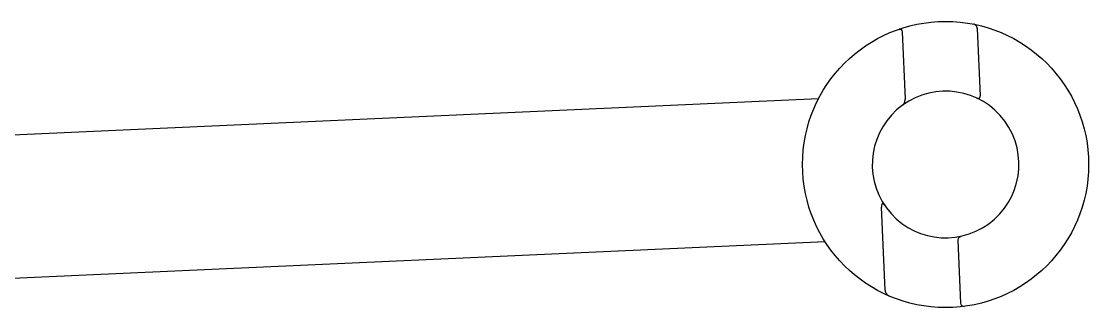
# Model space of a CAD drawing. Header units: millimetres. Extents: x 6781 to 13993, y -7973 to 4183.
# Drawn here: x 9206.1 to 9355.3, y -7335.1 to -7295.1 of the extents above; entities that cross this region are included whole.
import ezdxf

# ---------------------------------------------------------------- set-up
doc = ezdxf.new("R2010")
doc.units = ezdxf.units.MM
doc.header["$LTSCALE"] = 307.34
doc.layers.get('0').update_dxf_attribs({"linetype": 'CONTINUOUS'})

msp = doc.modelspace()

# ---------------------------------------------------------------- linework, layer by layer
at = {"color": 7, "linetype": 'Continuous', "lineweight": 30}
for p, q in [((9329.25058, -7296.52783), (9329.66161, -7305.91798)), ((9339.74053, -7296.06866), (9340.15156, -7305.45881)), ((9108.50261, -7315.26053), (9317.56412, -7305.84929)), ((9326.86874, -7332.63524), (9326.35963, -7321.00427)), ((9144.05149, -7333.6805), (9318.46354, -7325.82906)), ((9337.4579, -7334.44235), (9337.07372, -7325.66571))]:
    msp.add_line(p, q, dxfattribs=at)
msp.add_circle((9335.31681, -7315.06026), 20, dxfattribs=at)
for centre, radius, start, end in [((9328.93123, -7296.48725), 0.35993, 103.1089611, 109.0159741), ((9335.31681, -7315.06026), 10.25, 126.0881571, 126.075066), ((9337.853, -7334.55081), 0.34513, 272.6707337, 277.421204)]:
    msp.add_arc(centre, radius, start, end, dxfattribs=at)
for points, knots in [([(9328.8496, -7296.13669), (9328.93568, -7296.11671), (9329.17477, -7296.17273), (9329.24532, -7296.40762), (9329.25058, -7296.52783)], [0, 0, 0, 0, 0.423432009, 1, 1, 1, 1]), ([(9339.74053, -7296.06866), (9339.73369, -7295.91229), (9339.60014, -7295.6287), (9339.34029, -7295.46871), (9339.21268, -7295.44337)], [0, 0, 0, 0, 0.546107973, 1, 1, 1, 1]), ([(9339.66507, -7305.77827), (9339.76222, -7305.82379), (9339.95998, -7305.86662), (9340.14196, -7305.67338), (9340.15479, -7305.53255), (9340.15156, -7305.45881)], [0, 0, 0, 0, 0.443670696, 0.694769887, 1, 1, 1, 1]), ([(9329.27926, -7306.77711), (9329.39753, -7306.6909), (9329.58637, -7306.41486), (9329.66925, -7306.09255), (9329.66161, -7305.91798)], [0, 0, 0, 0, 0.455807494, 1, 1, 1, 1]), ([(9326.85299, -7320.8418), (9326.80674, -7320.77409), (9326.72021, -7320.6625), (9326.54863, -7320.50279), (9326.40321, -7320.59779), (9326.37303, -7320.72499), (9326.35637, -7320.8616), (9326.35755, -7320.95671), (9326.35963, -7321.00427)], [0, 0, 0, 0, 0.250508888, 0.469465095, 0.576587833, 0.711019785, 0.854568325, 1, 1, 1, 1]), ([(9337.07372, -7325.66571), (9337.06759, -7325.52548), (9337.14244, -7325.26492), (9337.3621, -7325.10471), (9337.46812, -7325.08195)], [0, 0, 0, 0, 0.564167224, 1, 1, 1, 1]), ([(9326.86874, -7332.63524), (9326.8728, -7332.72793), (9326.95348, -7333.0478), (9327.18833, -7333.33545), (9327.40394, -7333.42834)], [0, 0, 0, 0, 0.283260704, 1, 1, 1, 1]), ([(9337.86908, -7334.89556), (9337.77442, -7334.89997), (9337.5445, -7334.80274), (9337.46342, -7334.56842), (9337.4579, -7334.44235)], [0, 0, 0, 0, 0.428883609, 1, 1, 1, 1])]:
    msp.add_open_spline(points, degree=3, knots=knots, dxfattribs=at)

doc.saveas('drawing.dxf')
